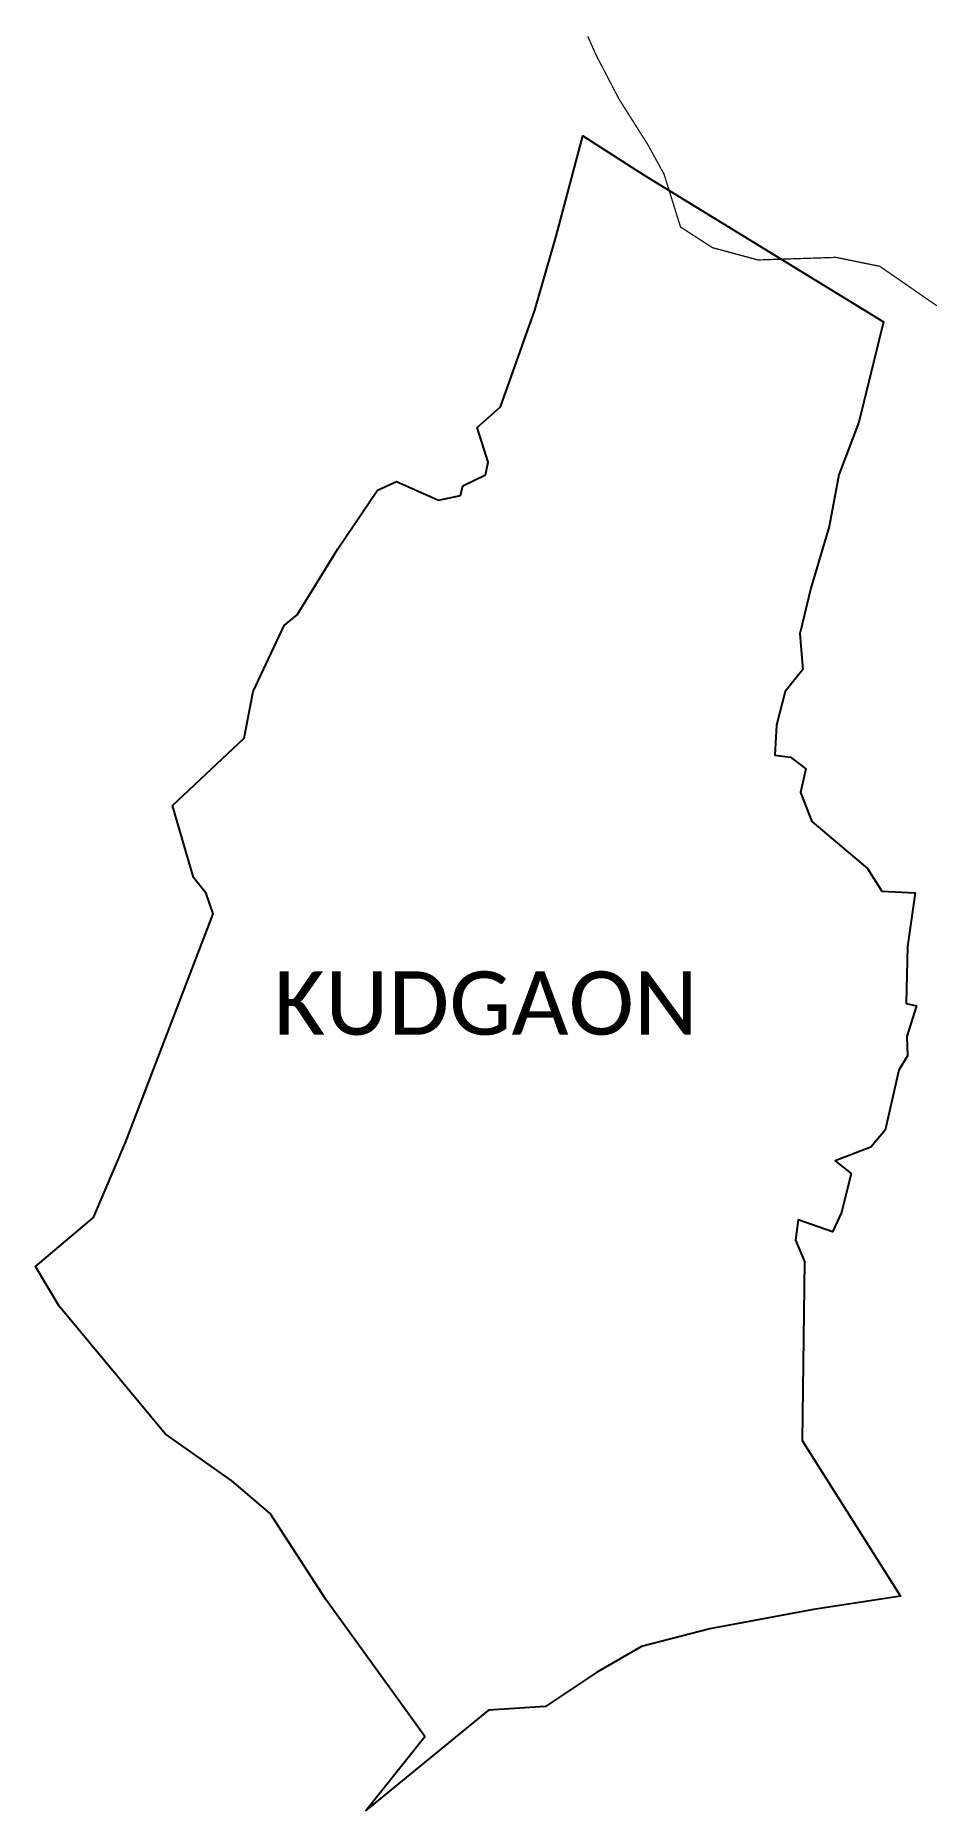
# Model space of a CAD drawing. Header units: metres. Extents: x 284469 to 286604, y 2015106 to 2019306.
import ezdxf

# ---------------------------------------------------------------- set-up
doc = ezdxf.new("R2010")
doc.units = ezdxf.units.M
for name, color, linetype in [('LOW TIDE LINE', 5, 'Continuous'), ('village', 3, 'Continuous'), ('VILLAGE NAME', 250, 'Continuous')]:
    doc.layers.add(name, color=color, linetype=linetype)
doc.styles.get("Standard").update_dxf_attribs({"font": 'calibri.ttf'})

msp = doc.modelspace()

# ---------------------------------------------------------------- linework, layer by layer
at = {"layer": 'LOW TIDE LINE', "lineweight": 18}
msp.add_lwpolyline([(285776.4, 2019304.4, 3.01, 3.01, 0), (285795.9, 2019260.1, 3.01, 3.01, 0), (285850.6, 2019155.1, 3.01, 3.01, 0), (285919.7, 2019045.9, 3, 3, 0), (285957.2, 2018977.4, 3, 3, 0), (285996, 2018852.8, 3, 3, 0), (286071.6, 2018803.9, 3, 3, 0), (286179.4, 2018774.8, 3, 3, 0), (286363.8, 2018780.9, 3, 3, 0), (286467.7, 2018759.8, 3, 3, 0), (286602.9, 2018666.3, 3, 3, 0)], format="xyseb", dxfattribs=at)
at = {"layer": 'village', "color": 3}
msp.add_polyline3d([(286554.6, 2017009.5, 0), (286531.5, 2016937.1, 0), (286533.7, 2016891.6, 0), (286512.7, 2016858, 0), (286480.8, 2016715.5, 0), (286446.2, 2016675.8, 0), (286362.5, 2016642.9, 0), (286400.3, 2016613, 0), (286376.8, 2016520.8, 0), (286355.6, 2016474.7, 0), (286274.3, 2016503.5, 0), (286268.4, 2016455.3, 0), (286289.6, 2016405.1, 0), (286284, 2015981.3, 0), (286516.7, 2015613.3, 0), (286311.1, 2015581.5, 0), (286065.1, 2015535.7, 0), (285904, 2015493.5, 0), (285796.8, 2015432.2, 0), (285676, 2015351.6, 0), (285541.6, 2015343.3, 0), (285251.2, 2015105.8, 0), (285390.6, 2015280.9, 0), (285156.7, 2015604.8, 0), (285024.7, 2015808.2, 0), (284933.6, 2015886, 0), (284776.2, 2015997.1, 0), (284525.1, 2016299, 0), (284468.9, 2016392.9, 0), (284606.1, 2016508.8, 0), (284681.7, 2016686.3, 0), (284889.4, 2017227.8, 0), (284873.3, 2017275.8, 0), (284843.3, 2017313.4, 0), (284793.3, 2017483.7, 0), (284962.7, 2017643.4, 0), (284984.6, 2017753.9, 0), (285057.7, 2017909.9, 0), (285088.2, 2017934.9, 0), (285185.1, 2018091.1, 0), (285278.9, 2018229.8, 0), (285324, 2018250.9, 0), (285422.7, 2018206.2, 0), (285474.9, 2018217.5, 0), (285480.6, 2018240.4, 0), (285534, 2018266, 0), (285540.9, 2018296.1, 0), (285514.9, 2018378.2, 0), (285569.8, 2018427.5, 0), (285651.1, 2018656, 0), (285701.4, 2018830.9, 0), (285765.1, 2019068.8, 0), (285909.6, 2018975.5, 0), (286476.2, 2018628.2, 0), (286417.8, 2018391.3, 0), (286371, 2018266.3, 0), (286347.9, 2018144.1, 0), (286304.3, 2017998.3, 0), (286278.5, 2017890.4, 0), (286285.7, 2017806, 0), (286243.6, 2017753.8, 0), (286223.5, 2017674.1, 0), (286219, 2017602.9, 0), (286256.5, 2017598.3, 0), (286292.5, 2017570.8, 0), (286279.7, 2017514.9, 0), (286307, 2017446.1, 0), (286438.6, 2017334.6, 0), (286472.8, 2017281.2, 0), (286551.7, 2017277.4, 0), (286533, 2017150.3, 0), (286530.6, 2017015, 0)], close=True, dxfattribs=at)

# ---------------------------------------------------------------- texts
at = {"layer": 'VILLAGE NAME', "insert": (285033.1, 2017091.3), "char_height": 150, "attachment_point": 1}
msp.add_mtext_dynamic_manual_height_columns('{\\fCalibri|b0|i0|c0|p34;KUDGAON}', width=1877.914, gutter_width=1, heights=[0], dxfattribs=at)

doc.saveas('drawing.dxf')
